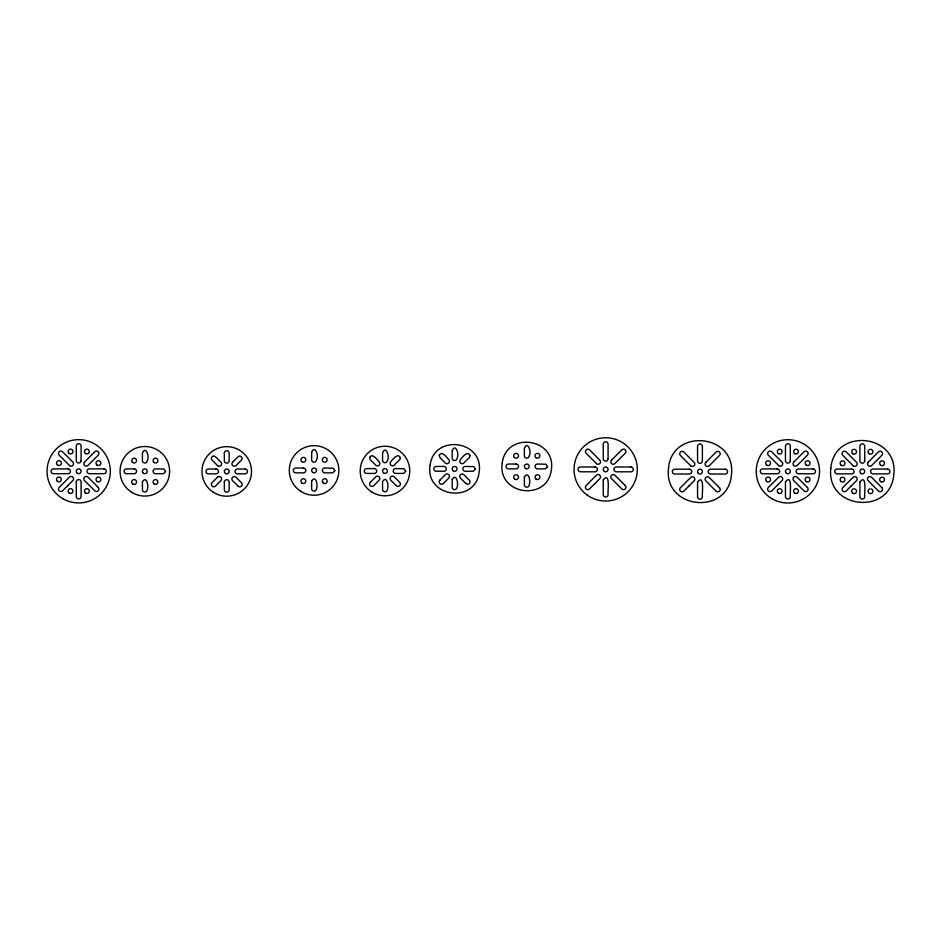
<?xml version="1.0" encoding="UTF-8"?>
<svg xmlns="http://www.w3.org/2000/svg" width="941" height="941" viewBox="0 0 941 941"><rect width="100%" height="100%" fill="white"/><g stroke="black" fill="none" stroke-linecap="round" stroke-linejoin="round"><path stroke-width="1.41" d="M871.119 488.885A2.411 2.411 0 0 1 872.472 492.602A2.411 2.411 0 0 1 868.519 492.602A2.411 2.411 0 0 1 869.872 488.885M76.292 481.757L76.28 496.495A2.411 2.411 0 0 0 78.691 498.906A2.411 2.411 0 0 0 81.102 496.495L81.091 482.192A2.411 2.411 0 0 0 78.915 479.569A2.411 2.411 0 0 0 76.292 481.757M142.432 481.757L142.42 489.532A2.411 2.411 0 0 0 144.749 492.025A2.411 2.411 0 0 0 147.243 489.696C148.878 486.074 146.573 475.217 142.432 481.757M224.346 481.898L224.334 489.673A2.411 2.411 0 0 0 226.675 492.167A2.411 2.411 0 0 0 229.157 489.838L229.157 482.333A2.411 2.411 0 0 0 226.969 479.71A2.411 2.411 0 0 0 224.346 481.898M311.671 480.922L311.659 488.708A2.411 2.411 0 0 0 314 491.19A2.411 2.411 0 0 0 316.482 488.861C318.129 485.238 315.823 474.382 311.671 480.922M382.564 481.486L382.564 489.261A2.411 2.411 0 0 0 384.893 491.755A2.411 2.411 0 0 0 387.386 489.426C389.021 485.803 386.716 474.946 382.564 481.486M452.198 479.322L452.186 487.109A2.411 2.411 0 0 0 454.527 489.591A2.411 2.411 0 0 0 457.008 487.262C458.655 483.639 456.35 472.782 452.198 479.322M524.384 476.934L524.372 484.709A2.411 2.411 0 0 0 526.701 487.203A2.411 2.411 0 0 0 529.195 484.874C530.842 481.251 528.536 470.394 524.384 476.934M603.263 479.863L603.252 494.601A2.411 2.411 0 0 0 605.675 497.013A2.411 2.411 0 0 0 608.086 494.601C607.451 493.531 610.756 470.606 603.263 479.863M697.563 482.074L697.552 496.813A2.411 2.411 0 0 0 699.975 499.224A2.411 2.411 0 0 0 702.386 496.813C701.751 495.742 705.056 472.817 697.563 482.074M785.464 481.827L785.453 496.554A2.411 2.411 0 0 0 787.876 498.977A2.411 2.411 0 0 0 790.287 496.554C789.652 495.484 792.957 472.57 785.464 481.827M859.909 481.933L859.898 496.672A2.411 2.411 0 0 0 862.309 499.083A2.411 2.411 0 0 0 864.72 496.672C864.085 495.601 867.39 472.676 859.909 481.933M142.432 453.186L142.42 460.596A2.411 2.411 0 0 0 144.832 463.007A2.411 2.411 0 0 0 147.243 460.596C149.925 457.114 145.62 444.905 142.432 453.186M224.346 453.327L224.334 460.737A2.411 2.411 0 0 0 226.746 463.148A2.411 2.411 0 0 0 229.157 460.737L229.157 452.856A2.411 2.411 0 0 0 224.37 452.703L224.346 453.327M311.671 452.35L311.659 459.761A2.411 2.411 0 0 0 314.071 462.172A2.411 2.411 0 0 0 316.494 459.761C319.175 456.279 314.87 444.07 311.671 452.35M382.575 452.915L382.564 460.325A2.411 2.411 0 0 0 384.975 462.737A2.411 2.411 0 0 0 387.386 460.325C390.068 456.844 385.763 444.634 382.575 452.915M452.198 450.751L452.186 458.161A2.411 2.411 0 0 0 454.597 460.572A2.411 2.411 0 0 0 457.02 458.161C459.702 454.679 455.397 442.482 452.198 450.751M524.384 448.363L524.372 455.773A2.411 2.411 0 0 0 526.784 458.185A2.411 2.411 0 0 0 529.195 455.773C531.888 452.292 527.572 440.082 524.384 448.363M400.36 457.832L399.796 459.584L394.02 465.348A2.411 2.411 0 0 1 390.597 462.007C392.103 459.984 398.302 451.974 400.36 457.832M469.982 455.667L469.43 457.42L463.654 463.195A2.411 2.411 0 0 1 460.231 459.843C461.725 457.82 467.936 449.81 469.982 455.667M668.486 468.5C663.64 509.457 728.216 515.809 731.451 474.711C736.309 433.754 671.721 427.402 668.486 468.5M830.821 468.359C825.975 509.304 890.562 515.668 893.797 474.558C898.643 433.613 834.055 427.249 830.821 468.359M430.072 465.43C424.979 497.307 475.311 504.329 479.134 472.276C484.227 440.388 433.895 433.366 430.072 465.43M502.247 463.043C497.154 494.919 547.497 501.941 551.32 469.888C556.413 438 506.082 430.978 502.247 463.043M369.66 457.408L370.248 459.69L375.835 465.277A2.411 2.411 0 0 0 379.247 465.03A2.411 2.411 0 0 0 378.988 461.631C377.223 459.808 372.213 452.398 369.66 457.408M439.294 455.244L439.87 457.526L445.469 463.125A2.411 2.411 0 0 0 448.869 462.866A2.411 2.411 0 0 0 448.622 459.467C446.846 457.644 441.847 450.245 439.294 455.244M165.557 471.535L163.546 473.664L155.441 473.699A2.411 2.411 0 0 1 153.112 471.206A2.411 2.411 0 0 1 155.606 468.877L164.028 469.03L165.557 471.535M334.808 470.7L332.785 472.829L324.68 472.864A2.411 2.411 0 0 1 322.351 470.371A2.411 2.411 0 0 1 324.845 468.042L333.267 468.195L334.808 470.7M405.7 471.265L403.689 473.394L395.573 473.429A2.411 2.411 0 0 1 393.244 470.923A2.411 2.411 0 0 1 395.749 468.606L404.16 468.759L405.7 471.265M475.334 469.1L473.311 471.229L465.207 471.265A2.411 2.411 0 0 1 462.878 468.771A2.411 2.411 0 0 1 465.372 466.442L473.793 466.595L475.334 469.1M547.521 466.712L545.498 468.841L537.393 468.877A2.411 2.411 0 0 1 535.064 466.371A2.411 2.411 0 0 1 537.558 464.054L545.98 464.207L547.521 466.712M370.495 482.098L370.048 482.557A2.411 2.411 0 0 0 370.554 485.932A2.411 2.411 0 0 0 373.93 485.438L379.011 480.38A2.411 2.411 0 0 0 379.223 476.981A2.411 2.411 0 0 0 375.824 476.758L370.495 482.098M440.117 479.945L439.682 480.392A2.411 2.411 0 0 0 440.176 483.768A2.411 2.411 0 0 0 443.552 483.274L448.634 478.228A2.411 2.411 0 0 0 448.857 474.817A2.411 2.411 0 0 0 445.446 474.593L440.117 479.945M84.537 462.055L84.314 462.278A2.411 2.411 0 0 0 87.736 465.63L98.217 455.173A2.411 2.411 0 0 0 98.217 451.762A2.411 2.411 0 0 0 94.806 451.762L84.537 462.055M232.603 462.196L232.38 462.419A2.411 2.411 0 0 0 235.791 465.76L241.578 459.996A2.411 2.411 0 0 0 238.355 456.467L232.603 462.196M611.521 460.161L611.297 460.384A2.411 2.411 0 0 0 614.72 463.737L625.2 453.28A2.411 2.411 0 0 0 625.2 449.869A2.411 2.411 0 0 0 621.789 449.869L611.521 460.161M705.821 462.372L705.597 462.596A2.411 2.411 0 0 0 709.02 465.948L719.5 455.491A2.411 2.411 0 0 0 719.5 452.08A2.411 2.411 0 0 0 716.089 452.08L705.821 462.372M793.722 462.125L793.498 462.349A2.411 2.411 0 0 0 796.921 465.689L807.402 455.232A2.411 2.411 0 0 0 807.402 451.821A2.411 2.411 0 0 0 803.99 451.821L793.722 462.125M868.155 462.231L867.943 462.454A2.411 2.411 0 0 0 871.354 465.807L881.835 455.35A2.411 2.411 0 0 0 881.835 451.927A2.411 2.411 0 0 0 878.423 451.927L868.155 462.231M67.646 485.709L62.577 490.814A2.411 2.411 0 0 1 59.165 490.814A2.411 2.411 0 0 1 59.165 487.403L69.54 477.028A2.411 2.411 0 0 1 72.951 477.252A2.411 2.411 0 0 1 72.728 480.663L67.646 485.709M594.63 483.815L589.56 488.92A2.411 2.411 0 0 1 586.137 488.92A2.411 2.411 0 0 1 586.137 485.509L596.523 475.134A2.411 2.411 0 0 1 599.923 475.358A2.411 2.411 0 0 1 599.699 478.769L594.63 483.815M688.93 486.026L683.848 491.131A2.411 2.411 0 0 1 680.437 491.131A2.411 2.411 0 0 1 680.437 487.72L690.823 477.346A2.411 2.411 0 0 1 694.223 477.569A2.411 2.411 0 0 1 693.999 480.98L688.93 486.026M776.831 485.779L771.761 490.884A2.411 2.411 0 0 1 768.338 490.884A2.411 2.411 0 0 1 768.338 487.473L778.725 477.099A2.411 2.411 0 0 1 782.124 477.322A2.411 2.411 0 0 1 781.9 480.722L776.831 485.779M851.264 485.885L846.194 490.99A2.411 2.411 0 0 1 842.783 490.99A2.411 2.411 0 0 1 842.783 487.579L853.158 477.205A2.411 2.411 0 0 1 856.569 477.428A2.411 2.411 0 0 1 856.345 480.839L851.264 485.885M217.594 477.169L212.266 482.51A2.411 2.411 0 0 0 212.09 486.144A2.411 2.411 0 0 0 215.701 485.85L220.782 480.792A2.411 2.411 0 0 0 221.006 477.393A2.411 2.411 0 0 0 217.594 477.169M245.33 469.018L237.52 469.018A2.411 2.411 0 0 0 235.027 471.335A2.411 2.411 0 0 0 237.355 473.841L245.46 473.805A2.411 2.411 0 0 0 245.33 469.018M630.882 466.983L616.449 466.983A2.411 2.411 0 0 0 613.944 469.312A2.411 2.411 0 0 0 616.273 471.806L630.882 471.806A2.411 2.411 0 0 0 633.293 469.394A2.411 2.411 0 0 0 630.882 466.983M103.898 468.877L89.466 468.877A2.411 2.411 0 0 0 86.972 471.206A2.411 2.411 0 0 0 89.301 473.699L103.898 473.699A2.411 2.411 0 0 0 106.309 471.288A2.411 2.411 0 0 0 103.898 468.877M725.17 469.194L710.737 469.194A2.411 2.411 0 0 0 708.244 471.523A2.411 2.411 0 0 0 710.573 474.017L725.17 474.017A2.411 2.411 0 0 0 727.593 471.606A2.411 2.411 0 0 0 725.17 469.194M813.083 468.936L798.65 468.947A2.411 2.411 0 0 0 796.145 471.265A2.411 2.411 0 0 0 798.474 473.77L813.083 473.77A2.411 2.411 0 0 0 815.494 471.359A2.411 2.411 0 0 0 813.083 468.936M887.516 469.053L873.083 469.053A2.411 2.411 0 0 0 870.59 471.382A2.411 2.411 0 0 0 872.919 473.876L887.516 473.876A2.411 2.411 0 0 0 889.927 471.465A2.411 2.411 0 0 0 887.516 469.053M516.091 464.042L508.258 464.054A2.411 2.411 0 0 0 506.046 466.665A2.411 2.411 0 0 0 508.658 468.865L516.091 468.877A2.411 2.411 0 0 0 518.515 466.465A2.411 2.411 0 0 0 516.091 464.042M443.917 466.442L436.071 466.442A2.411 2.411 0 0 0 433.86 469.053A2.411 2.411 0 0 0 436.471 471.253L443.917 471.265A2.411 2.411 0 0 0 446.328 468.853A2.411 2.411 0 0 0 443.917 466.442M303.39 468.042L295.545 468.042A2.411 2.411 0 0 0 293.333 470.653A2.411 2.411 0 0 0 295.945 472.853L303.39 472.864A2.411 2.411 0 0 0 305.801 470.453A2.411 2.411 0 0 0 303.39 468.042M134.14 468.877L126.294 468.877A2.411 2.411 0 0 0 124.094 471.488A2.411 2.411 0 0 0 126.706 473.688L134.14 473.699A2.411 2.411 0 0 0 136.551 471.288A2.411 2.411 0 0 0 134.14 468.877M374.283 468.594L366.437 468.606A2.411 2.411 0 0 0 364.238 471.218A2.411 2.411 0 0 0 366.837 473.417L374.283 473.429A2.411 2.411 0 0 0 376.694 471.018A2.411 2.411 0 0 0 374.283 468.594M216.065 469.006L208.22 469.018A2.411 2.411 0 0 0 206.008 471.629A2.411 2.411 0 0 0 208.62 473.829L216.065 473.841A2.411 2.411 0 0 0 218.477 471.429A2.411 2.411 0 0 0 216.065 469.006M594.983 466.983L580.468 466.983A2.411 2.411 0 0 0 578.056 469.394A2.411 2.411 0 0 0 580.468 471.806L594.983 471.806A2.411 2.411 0 0 0 597.394 469.394A2.411 2.411 0 0 0 594.983 466.983M67.999 468.877L53.484 468.877A2.411 2.411 0 0 0 51.073 471.288A2.411 2.411 0 0 0 53.484 473.699L67.999 473.699A2.411 2.411 0 0 0 70.41 471.288A2.411 2.411 0 0 0 67.999 468.877M777.184 468.936L762.669 468.936A2.411 2.411 0 0 0 760.257 471.359A2.411 2.411 0 0 0 762.669 473.77L777.184 473.77A2.411 2.411 0 0 0 779.595 471.359A2.411 2.411 0 0 0 777.184 468.936M689.283 469.194L674.768 469.194A2.411 2.411 0 0 0 672.345 471.606A2.411 2.411 0 0 0 674.768 474.017L689.283 474.017A2.411 2.411 0 0 0 691.694 471.606A2.411 2.411 0 0 0 689.283 469.194M851.617 469.053L837.102 469.053A2.411 2.411 0 0 0 834.691 471.465A2.411 2.411 0 0 0 837.102 473.876L851.617 473.876A2.411 2.411 0 0 0 854.04 471.465A2.411 2.411 0 0 0 851.617 469.053M881.835 487.579L871.578 477.31A2.411 2.411 0 0 0 868.167 477.31A2.411 2.411 0 0 0 868.167 480.722L878.423 490.99A2.411 2.411 0 0 0 881.835 490.99A2.411 2.411 0 0 0 881.835 487.579M807.402 487.473L797.133 477.205A2.411 2.411 0 0 0 793.722 477.205A2.411 2.411 0 0 0 793.722 480.616L803.99 490.884A2.411 2.411 0 0 0 807.402 490.884A2.411 2.411 0 0 0 807.402 487.473M719.5 487.72L709.232 477.463A2.411 2.411 0 0 0 705.821 477.463A2.411 2.411 0 0 0 705.821 480.875L716.089 491.131A2.411 2.411 0 0 0 719.5 491.131A2.411 2.411 0 0 0 719.5 487.72M625.2 485.509L614.932 475.24A2.411 2.411 0 0 0 611.521 475.24A2.411 2.411 0 0 0 611.521 478.663L621.789 488.92A2.411 2.411 0 0 0 625.2 488.92A2.411 2.411 0 0 0 625.2 485.509M465.666 483.298L460.455 478.11A2.411 2.411 0 0 1 460.455 474.699A2.411 2.411 0 0 1 463.866 474.699L469.5 480.357A2.411 2.411 0 0 1 469.053 483.745A2.411 2.411 0 0 1 465.666 483.298M396.043 485.462L390.821 480.275A2.411 2.411 0 0 1 390.821 476.864A2.411 2.411 0 0 1 394.244 476.864L399.866 482.521A2.411 2.411 0 0 1 399.419 485.909A2.411 2.411 0 0 1 396.043 485.462M237.814 485.874L232.603 480.686A2.411 2.411 0 0 1 232.603 477.275A2.411 2.411 0 0 1 236.015 477.275L241.649 482.933A2.411 2.411 0 0 1 241.202 486.321A2.411 2.411 0 0 1 237.814 485.874M98.217 487.403L87.96 477.134A2.411 2.411 0 0 0 84.537 477.134A2.411 2.411 0 0 0 84.537 480.557L94.806 490.814A2.411 2.411 0 0 0 98.217 490.814A2.411 2.411 0 0 0 98.217 487.403M853.181 465.736L842.783 455.35A2.411 2.411 0 0 1 842.783 451.927A2.411 2.411 0 0 1 846.194 451.927L856.334 462.078A2.411 2.411 0 0 1 856.581 465.477A2.411 2.411 0 0 1 853.181 465.736M778.736 465.619L768.338 455.232A2.411 2.411 0 0 1 768.338 451.821A2.411 2.411 0 0 1 771.761 451.821L781.889 461.972A2.411 2.411 0 0 1 782.147 465.372A2.411 2.411 0 0 1 778.736 465.619M690.835 465.877L680.437 455.491A2.411 2.411 0 0 1 680.437 452.08A2.411 2.411 0 0 1 683.848 452.08L693.987 462.219A2.411 2.411 0 0 1 694.235 465.63A2.411 2.411 0 0 1 690.835 465.877M596.535 463.666L586.137 453.28A2.411 2.411 0 0 1 586.137 449.869A2.411 2.411 0 0 1 589.56 449.869L599.688 460.008A2.411 2.411 0 0 1 599.946 463.407A2.411 2.411 0 0 1 596.535 463.666M217.618 465.689L211.678 459.655A2.411 2.411 0 0 1 215.477 456.738L220.77 462.043A2.411 2.411 0 0 1 221.017 465.442A2.411 2.411 0 0 1 217.618 465.689M69.552 465.56L59.165 455.173A2.411 2.411 0 0 1 59.165 451.762A2.411 2.411 0 0 1 62.577 451.762L72.704 461.902A2.411 2.411 0 0 1 72.963 465.301A2.411 2.411 0 0 1 69.552 465.56M864.72 460.772L864.72 446.257A2.411 2.411 0 0 0 862.309 443.846A2.411 2.411 0 0 0 859.898 446.257L859.898 460.772A2.411 2.411 0 0 0 862.309 463.184A2.411 2.411 0 0 0 864.72 460.772M790.287 460.667L790.287 446.152A2.411 2.411 0 0 0 787.876 443.74A2.411 2.411 0 0 0 785.453 446.152L785.453 460.667A2.411 2.411 0 0 0 787.876 463.078A2.411 2.411 0 0 0 790.287 460.667M702.386 460.914L702.386 446.399A2.411 2.411 0 0 0 699.975 443.987A2.411 2.411 0 0 0 697.552 446.399L697.552 460.914A2.411 2.411 0 0 0 699.975 463.337A2.411 2.411 0 0 0 702.386 460.914M608.086 458.702L608.086 444.187A2.411 2.411 0 0 0 605.675 441.776A2.411 2.411 0 0 0 603.252 444.187L603.252 458.702A2.411 2.411 0 0 0 605.675 461.114A2.411 2.411 0 0 0 608.086 458.702M81.102 460.596L81.102 446.081A2.411 2.411 0 0 0 78.691 443.67A2.411 2.411 0 0 0 76.28 446.081L76.28 460.596A2.411 2.411 0 0 0 78.691 463.007A2.411 2.411 0 0 0 81.102 460.596M77.48 473.382A2.411 2.411 0 0 0 81.102 471.288A2.411 2.411 0 0 0 77.48 469.194A2.411 2.411 0 0 0 77.48 473.382M131.469 492.143A24.772 24.772 0 0 0 169.58 472.429A24.772 24.772 0 0 0 133.446 449.28A24.772 24.772 0 0 0 131.469 492.143M154.136 483.956A2.411 2.411 0 0 0 157.923 482.18A2.411 2.411 0 0 0 154.489 479.792A2.411 2.411 0 0 0 154.136 483.956M153.983 462.454A2.411 2.411 0 0 0 157.9 461.008A2.411 2.411 0 0 0 154.689 458.326A2.411 2.411 0 0 0 153.983 462.454M132.669 483.886A2.411 2.411 0 0 0 136.539 482.286A2.411 2.411 0 0 0 133.21 479.745A2.411 2.411 0 0 0 132.669 483.886M132.505 462.372A2.411 2.411 0 0 0 136.492 461.114A2.411 2.411 0 0 0 133.422 458.291A2.411 2.411 0 0 0 132.505 462.372M143.126 472.994A2.411 2.411 0 0 0 147.161 471.911A2.411 2.411 0 0 0 144.208 468.947A2.411 2.411 0 0 0 143.126 472.994M225.546 473.511A2.411 2.411 0 0 0 229.157 471.429A2.411 2.411 0 0 0 225.546 469.336A2.411 2.411 0 0 0 225.546 473.511M213.384 492.284A24.772 24.772 0 0 0 251.494 472.57A24.772 24.772 0 0 0 215.371 449.422A24.772 24.772 0 0 0 213.384 492.284M62.871 498.683A31.641 31.641 0 0 0 110.332 471.288A31.641 31.641 0 0 0 62.871 443.881A31.641 31.641 0 0 0 62.871 498.683M96.97 465.019A2.411 2.411 0 0 0 100.828 463.419A2.411 2.411 0 0 0 97.523 460.878A2.411 2.411 0 0 0 96.97 465.019M57.272 481.216A2.411 2.411 0 0 0 61.283 480.028A2.411 2.411 0 0 0 58.248 477.158A2.411 2.411 0 0 0 57.272 481.216M57.519 465.054A2.411 2.411 0 0 0 61.341 463.36A2.411 2.411 0 0 0 57.966 460.902A2.411 2.411 0 0 0 57.519 465.054M97.229 481.557A2.411 2.411 0 0 0 100.852 479.463A2.411 2.411 0 0 0 97.229 477.381A2.411 2.411 0 0 0 97.229 481.557M68.799 453.244A2.411 2.411 0 0 0 72.845 452.162A2.411 2.411 0 0 0 69.881 449.21A2.411 2.411 0 0 0 68.799 453.244M85.666 453.633A2.411 2.411 0 0 0 89.289 451.539A2.411 2.411 0 0 0 85.666 449.445A2.411 2.411 0 0 0 85.666 453.633M68.799 492.743A2.411 2.411 0 0 0 72.845 491.661A2.411 2.411 0 0 0 69.881 488.708A2.411 2.411 0 0 0 68.799 492.743M85.161 492.743A2.411 2.411 0 0 0 89.207 491.661A2.411 2.411 0 0 0 86.243 488.708A2.411 2.411 0 0 0 85.161 492.743M861.109 473.546A2.411 2.411 0 0 0 864.72 471.465A2.411 2.411 0 0 0 861.109 469.371A2.411 2.411 0 0 0 861.109 473.546M880.588 465.195A2.411 2.411 0 0 0 884.458 463.595A2.411 2.411 0 0 0 881.141 461.055A2.411 2.411 0 0 0 880.588 465.195M840.901 481.392A2.411 2.411 0 0 0 844.912 480.204A2.411 2.411 0 0 0 841.877 477.334A2.411 2.411 0 0 0 840.901 481.392M841.136 465.23A2.411 2.411 0 0 0 844.959 463.537A2.411 2.411 0 0 0 841.583 461.078A2.411 2.411 0 0 0 841.136 465.23M880.858 481.733A2.411 2.411 0 0 0 884.469 479.639A2.411 2.411 0 0 0 880.858 477.558A2.411 2.411 0 0 0 880.858 481.733M852.922 453.797A2.411 2.411 0 0 0 856.545 451.715A2.411 2.411 0 0 0 852.922 449.622A2.411 2.411 0 0 0 852.922 453.797M869.284 453.797A2.411 2.411 0 0 0 872.907 451.715A2.411 2.411 0 0 0 869.284 449.622A2.411 2.411 0 0 0 869.284 453.797M852.922 493.307A2.411 2.411 0 0 0 856.545 491.214A2.411 2.411 0 0 0 852.922 489.12A2.411 2.411 0 0 0 852.922 493.307M772.055 498.754A31.641 31.641 0 0 0 819.517 471.359A31.641 31.641 0 0 0 772.055 443.952A31.641 31.641 0 0 0 772.055 498.754M786.664 473.441A2.411 2.411 0 0 0 790.287 471.359A2.411 2.411 0 0 0 786.664 469.265A2.411 2.411 0 0 0 786.664 473.441M806.155 465.089A2.411 2.411 0 0 0 810.013 463.49A2.411 2.411 0 0 0 806.696 460.937A2.411 2.411 0 0 0 806.155 465.089M766.456 481.286A2.411 2.411 0 0 0 770.467 480.098A2.411 2.411 0 0 0 767.433 477.216A2.411 2.411 0 0 0 766.456 481.286M766.703 465.125A2.411 2.411 0 0 0 770.526 463.431A2.411 2.411 0 0 0 767.138 460.961A2.411 2.411 0 0 0 766.703 465.125M806.413 481.627A2.411 2.411 0 0 0 810.036 479.534A2.411 2.411 0 0 0 806.413 477.44A2.411 2.411 0 0 0 806.413 481.627M778.489 453.691A2.411 2.411 0 0 0 782.1 451.598A2.411 2.411 0 0 0 778.489 449.516A2.411 2.411 0 0 0 778.489 453.691M794.851 453.691A2.411 2.411 0 0 0 798.462 451.598A2.411 2.411 0 0 0 794.851 449.516A2.411 2.411 0 0 0 794.851 453.691M778.489 493.19A2.411 2.411 0 0 0 782.1 491.108A2.411 2.411 0 0 0 778.489 489.014A2.411 2.411 0 0 0 778.489 493.19M794.851 493.19A2.411 2.411 0 0 0 798.462 491.108A2.411 2.411 0 0 0 794.851 489.014A2.411 2.411 0 0 0 794.851 493.19M698.257 473.311A2.411 2.411 0 0 0 702.304 472.229A2.411 2.411 0 0 0 699.339 469.277A2.411 2.411 0 0 0 698.257 473.311M604.463 471.488A2.411 2.411 0 0 0 608.086 469.394A2.411 2.411 0 0 0 604.463 467.301A2.411 2.411 0 0 0 604.463 471.488M587.243 495.107A31.641 31.641 0 0 0 637.163 472.5A31.641 31.641 0 0 0 592.618 440.576A31.641 31.641 0 0 0 587.243 495.107M514.633 479.063A2.411 2.411 0 0 0 518.491 477.463A2.411 2.411 0 0 0 515.174 474.923A2.411 2.411 0 0 0 514.633 479.063M536.099 479.134A2.411 2.411 0 0 0 539.875 477.358A2.411 2.411 0 0 0 536.452 474.97A2.411 2.411 0 0 0 536.099 479.134M535.935 457.632A2.411 2.411 0 0 0 539.852 456.173A2.411 2.411 0 0 0 536.641 453.503A2.411 2.411 0 0 0 535.935 457.632M514.468 457.549A2.411 2.411 0 0 0 518.456 456.291A2.411 2.411 0 0 0 515.374 453.468A2.411 2.411 0 0 0 514.468 457.549M525.584 468.547A2.411 2.411 0 0 0 529.195 466.465A2.411 2.411 0 0 0 525.584 464.372A2.411 2.411 0 0 0 525.584 468.547M453.397 470.947A2.411 2.411 0 0 0 457.02 468.853A2.411 2.411 0 0 0 453.397 466.76A2.411 2.411 0 0 0 453.397 470.947M383.763 473.1A2.411 2.411 0 0 0 387.386 471.018A2.411 2.411 0 0 0 383.763 468.924A2.411 2.411 0 0 0 383.763 473.1M371.613 491.872A24.772 24.772 0 0 0 409.723 472.159A24.772 24.772 0 0 0 373.589 449.01A24.772 24.772 0 0 0 371.613 491.872M301.92 483.051A2.411 2.411 0 0 0 305.778 481.451A2.411 2.411 0 0 0 302.461 478.91A2.411 2.411 0 0 0 301.92 483.051M323.386 483.121A2.411 2.411 0 0 0 327.174 481.345A2.411 2.411 0 0 0 323.739 478.957A2.411 2.411 0 0 0 323.386 483.121M300.708 491.308A24.772 24.772 0 0 0 338.819 471.594A24.772 24.772 0 0 0 302.696 448.445A24.772 24.772 0 0 0 300.708 491.308M323.222 461.619A2.411 2.411 0 0 0 327.139 460.173A2.411 2.411 0 0 0 323.927 457.502A2.411 2.411 0 0 0 323.222 461.619M301.755 461.537A2.411 2.411 0 0 0 305.743 460.29A2.411 2.411 0 0 0 302.661 457.455A2.411 2.411 0 0 0 301.755 461.537M312.871 472.535A2.411 2.411 0 0 0 316.494 470.453A2.411 2.411 0 0 0 312.871 468.359A2.411 2.411 0 0 0 312.871 472.535"/></g></svg>
